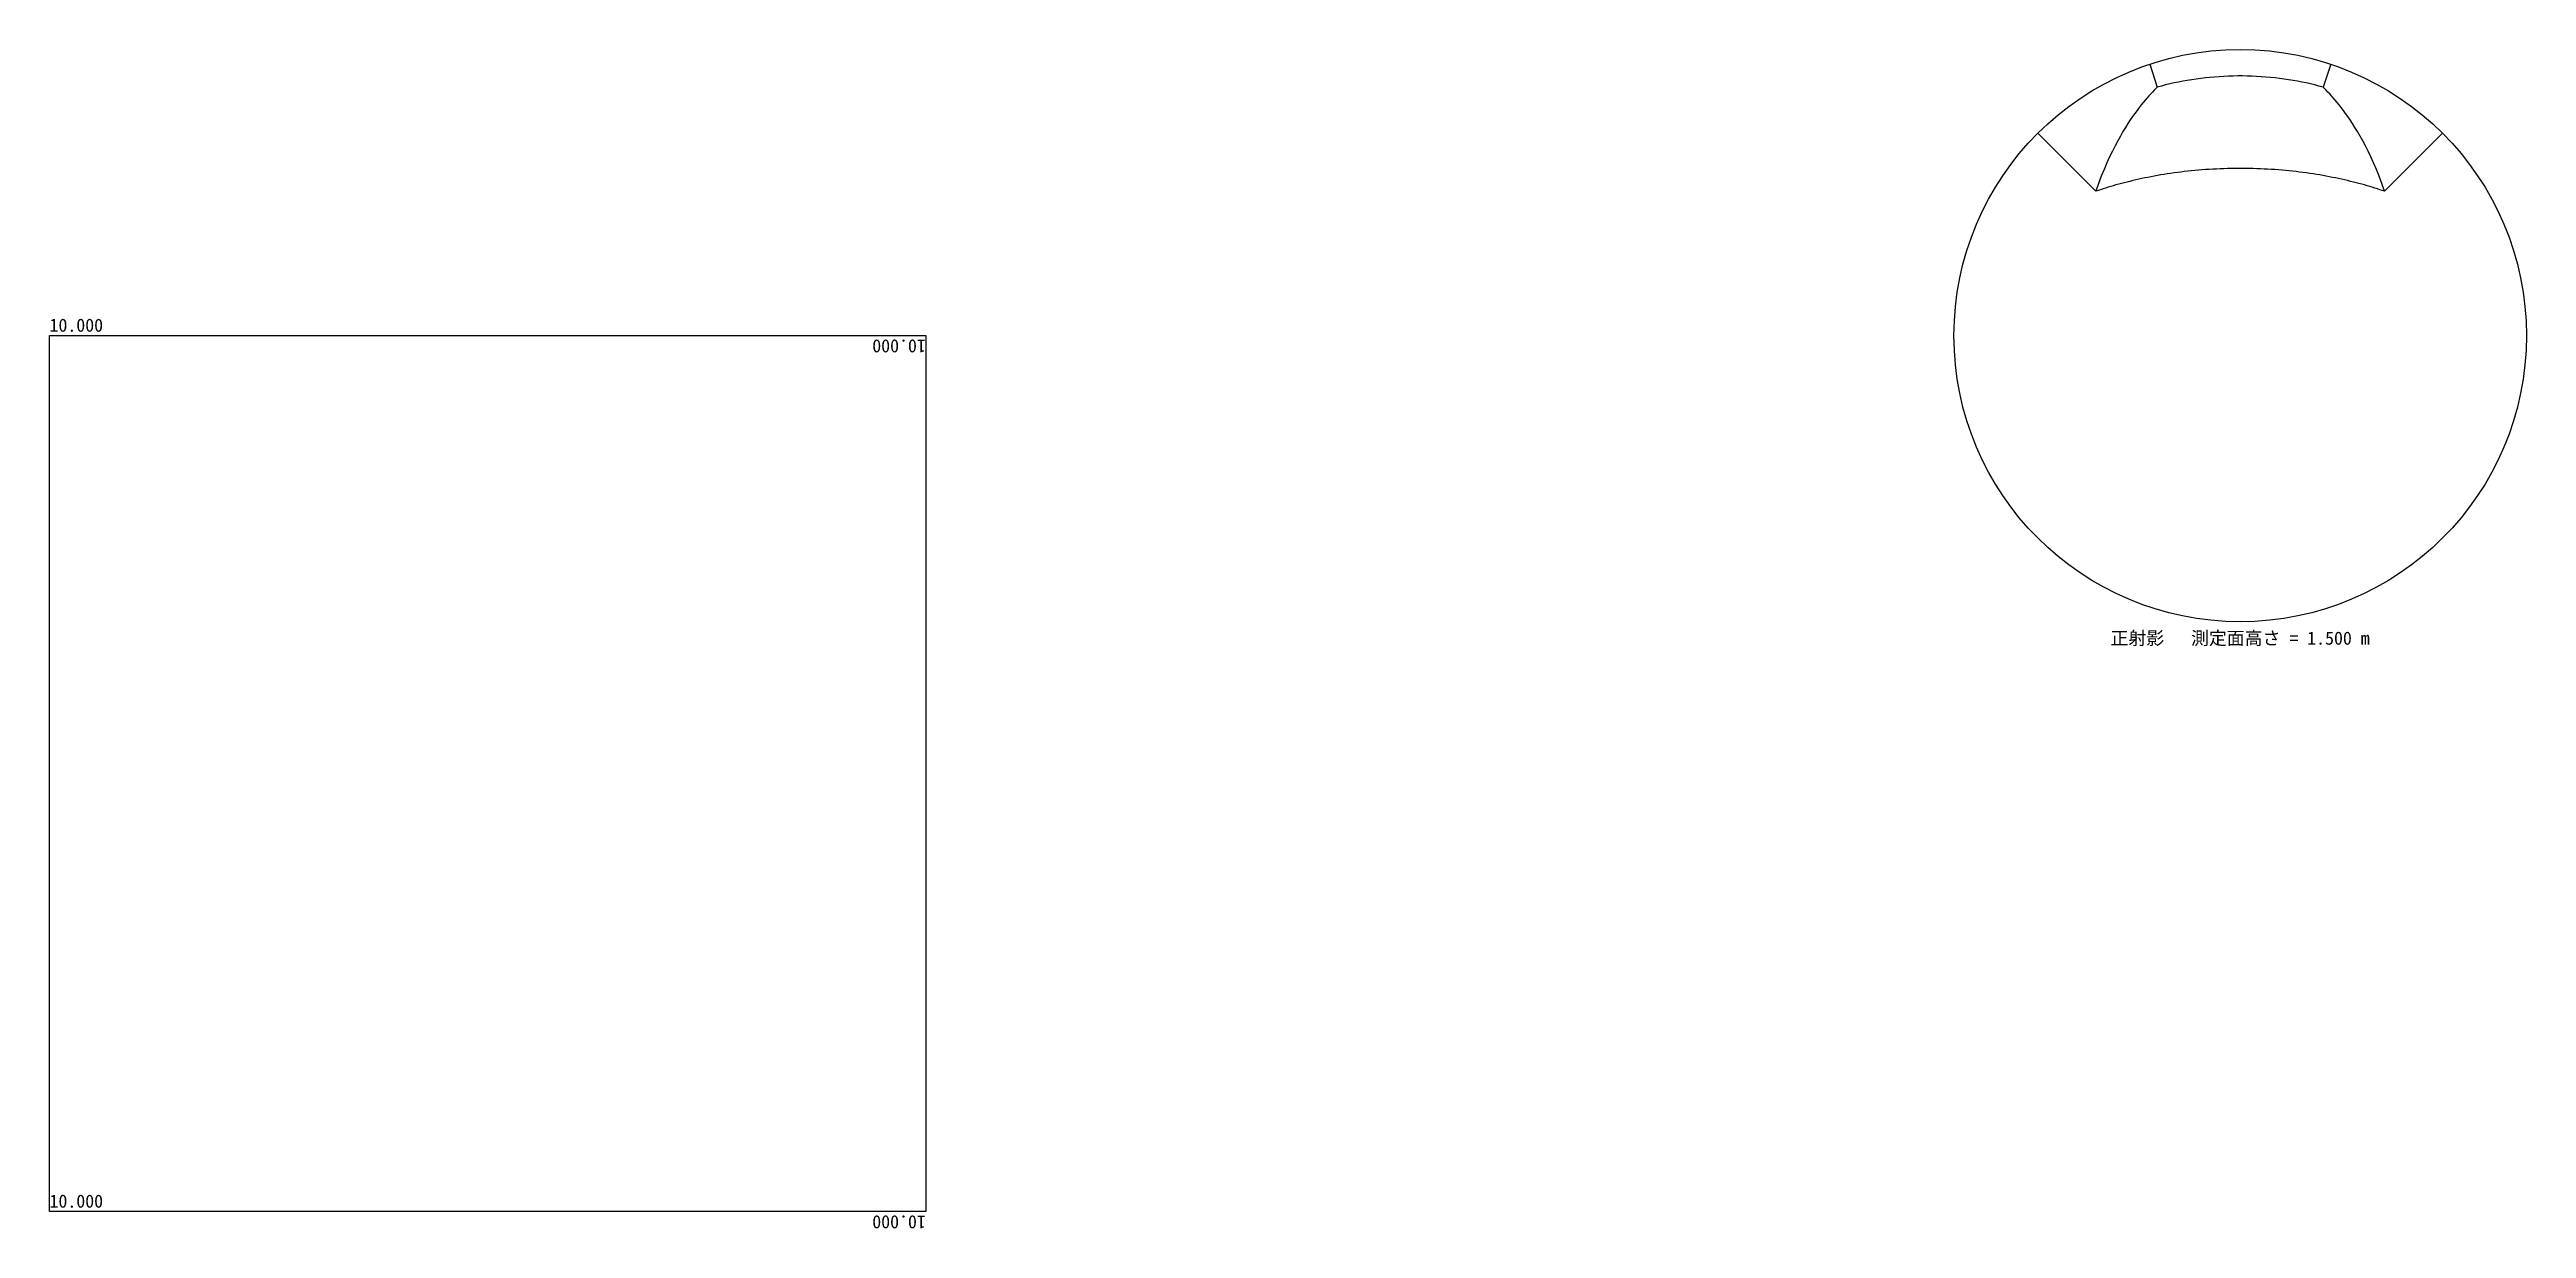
# Model space of a CAD drawing. Units: millimetres at full size, sheet at 1:100. Extents: x -9429 to 25184, y -9848 to 6633.
import ezdxf
from ezdxf.enums import TextEntityAlignment as Align

# ---------------------------------------------------------------- set-up
doc = ezdxf.new("R2010")
doc.units = ezdxf.units.MM
doc.header["$LTSCALE"] = 100
doc.layers.add('0-0', color=7, linetype='Continuous')
doc.styles.add('ＭＳ ゴシック', font='')
doc.styles.get('ＭＳ ゴシック').set_extended_font_data('MS Gothic')

msp = doc.modelspace()

# ---------------------------------------------------------------- linework, layer by layer
at = {"layer": '0-0'}
for p, q in [((19918.8, 6427.4), (20025.5, 6107.3)), ((22448.6, 6427.4), (22341.9, 6107.3)), ((18355.2, 5461.1), (19165.3, 4651))]:
    msp.add_line(p, q, dxfattribs=at)
for points in [[(22341.9, 6107.3), (22284.1, 6122.7), (22225.6, 6137.5), (22166.4, 6151.5), (22106.5, 6164.8), (22045.9, 6177.4), (21984.7, 6189.2), (21922.9, 6200.2), (21860.5, 6210.4), (21797.7, 6219.8), (21734.3, 6228.2), (21670.6, 6235.8), (21606.4, 6242.4), (21542, 6248.2), (21477.2, 6253), (21412.2, 6256.8), (21347.1, 6259.7), (21281.8, 6261.7), (21216.4, 6262.7), (21151, 6262.7), (21085.6, 6261.7), (21020.3, 6259.7), (20955.1, 6256.8), (20890.1, 6253), (20825.4, 6248.2), (20760.9, 6242.4), (20696.8, 6235.8), (20633, 6228.2), (20569.7, 6219.8), (20506.8, 6210.4), (20444.4, 6200.2), (20382.6, 6189.2), (20321.4, 6177.4), (20260.8, 6164.8), (20200.9, 6151.5), (20141.7, 6137.5), (20083.2, 6122.7), (20025.5, 6107.3)], [(20025.5, 6107.3), (20003.5, 6085.6), (19980.9, 6062.7), (19957.6, 6038.4), (19933.5, 6012.7), (19908.7, 5985.4), (19883, 5956.5), (19856.6, 5925.7), (19829.3, 5893.1), (19801.2, 5858.4), (19772.3, 5821.4), (19742.4, 5782.1), (19711.7, 5740.2), (19680.1, 5695.6), (19647.6, 5648), (19614.2, 5597.2), (19580, 5543.1), (19544.9, 5485.4), (19509, 5423.7), (19472.4, 5358), (19435.2, 5287.8), (19397.3, 5213), (19359, 5133.2), (19320.3, 5048.2), (19281.3, 4957.7), (19242.4, 4861.5), (19203.6, 4759.3), (19165.3, 4651)], [(23202.1, 4651), (23163.7, 4759.3), (23124.9, 4861.5), (23086, 4957.7), (23047.1, 5048.2), (23008.4, 5133.2), (22970, 5213), (22932.2, 5287.8), (22894.9, 5358), (22858.3, 5423.7), (22822.5, 5485.4), (22787.4, 5543.1), (22753.2, 5597.2), (22719.8, 5648), (22687.3, 5695.6), (22655.7, 5740.2), (22624.9, 5782.1), (22595.1, 5821.4), (22566.1, 5858.4), (22538, 5893.1), (22510.7, 5925.7), (22484.3, 5956.5), (22458.7, 5985.4), (22433.8, 6012.7), (22409.7, 6038.4), (22386.4, 6062.7), (22363.8, 6085.6), (22341.9, 6107.3)], [(24012.1, 5461.1), (23202.1, 4651), (23168.7, 4662.3), (23134.8, 4673.5), (23100.3, 4684.6), (23065.3, 4695.7), (23029.7, 4706.6), (22993.6, 4717.5), (22956.9, 4728.2), (22919.6, 4738.9), (22881.7, 4749.4), (22843.3, 4759.8), (22804.3, 4770), (22764.8, 4780.1), (22724.7, 4790), (22684, 4799.8), (22642.8, 4809.4), (22601.1, 4818.8), (22558.8, 4828), (22516, 4837), (22472.6, 4845.8), (22428.8, 4854.3), (22384.4, 4862.7), (22339.6, 4870.7), (22294.3, 4878.6), (22248.5, 4886.1), (22202.3, 4893.4), (22155.6, 4900.4), (22108.5, 4907.1), (22060.9, 4913.6), (22013, 4919.7), (21964.7, 4925.5), (21916.1, 4931), (21867.1, 4936.1), (21817.8, 4940.9), (21768.2, 4945.4), (21718.3, 4949.5), (21668.2, 4953.3), (21617.8, 4956.7), (21567.3, 4959.7)], [(21567.3, 4959.7), (21516.5, 4962.4), (21465.6, 4964.7), (21414.5, 4966.6), (21363.3, 4968.1), (21312.1, 4969.3), (21260.7, 4970.1), (21209.4, 4970.4), (21158, 4970.4), (21106.6, 4970.1), (21055.3, 4969.3), (21004, 4968.1), (20952.8, 4966.6), (20901.8, 4964.7), (20850.9, 4962.4), (20800.1, 4959.7), (20749.5, 4956.7), (20699.1, 4953.3), (20649, 4949.5), (20599.1, 4945.4), (20549.5, 4940.9), (20500.2, 4936.1), (20451.2, 4931), (20402.6, 4925.5), (20354.3, 4919.7), (20306.4, 4913.6), (20258.9, 4907.1), (20211.8, 4900.4), (20165.1, 4893.4), (20118.8, 4886.1), (20073.1, 4878.6), (20027.7, 4870.7), (19982.9, 4862.7), (19938.6, 4854.3), (19894.7, 4845.8), (19851.4, 4837), (19808.6, 4828), (19766.3, 4818.8), (19724.5, 4809.4), (19683.3, 4799.8)], [(19683.3, 4799.8), (19642.7, 4790), (19602.6, 4780.1), (19563, 4770), (19524.1, 4759.8), (19485.6, 4749.4), (19447.8, 4738.9), (19410.5, 4728.2), (19373.8, 4717.5), (19337.6, 4706.6), (19302, 4695.7), (19267, 4684.6), (19232.5, 4673.5), (19198.6, 4662.3), (19165.3, 4651)]]:
    msp.add_lwpolyline(points, dxfattribs=at)
msp.add_lwpolyline([(-9428.6, 2632.7), (2816.3, 2632.7), (2816.3, -9612.2), (-9428.6, -9612.2)], close=True, dxfattribs=at)
msp.add_circle((21183.7, 2632.7), 4000, dxfattribs=at)

# ---------------------------------------------------------------- texts
at = {"layer": '0-0', "color": 2, "style": 'ＭＳ ゴシック'}
for p in [(-9428.6, 2632.7), (-9428.6, -9612.2)]:
    msp.add_text('10.000', height=183.3, dxfattribs=at).set_placement(p, align=Align.BOTTOM_LEFT)
for p in [(2816.3, 2632.7), (2816.3, -9612.2)]:
    msp.add_text('10.000', height=183.3, rotation=180, dxfattribs=at).set_placement(p, align=Align.BOTTOM_LEFT)
at = {"layer": '0-0', "color": 4, "style": 'ＭＳ ゴシック'}
msp.add_text('正射影 \u3000測定面高さ = 1.500 m', height=183.3, dxfattribs=at).set_placement((19371.2, -1742.3), align=Align.BOTTOM_LEFT)

doc.saveas('drawing.dxf')
